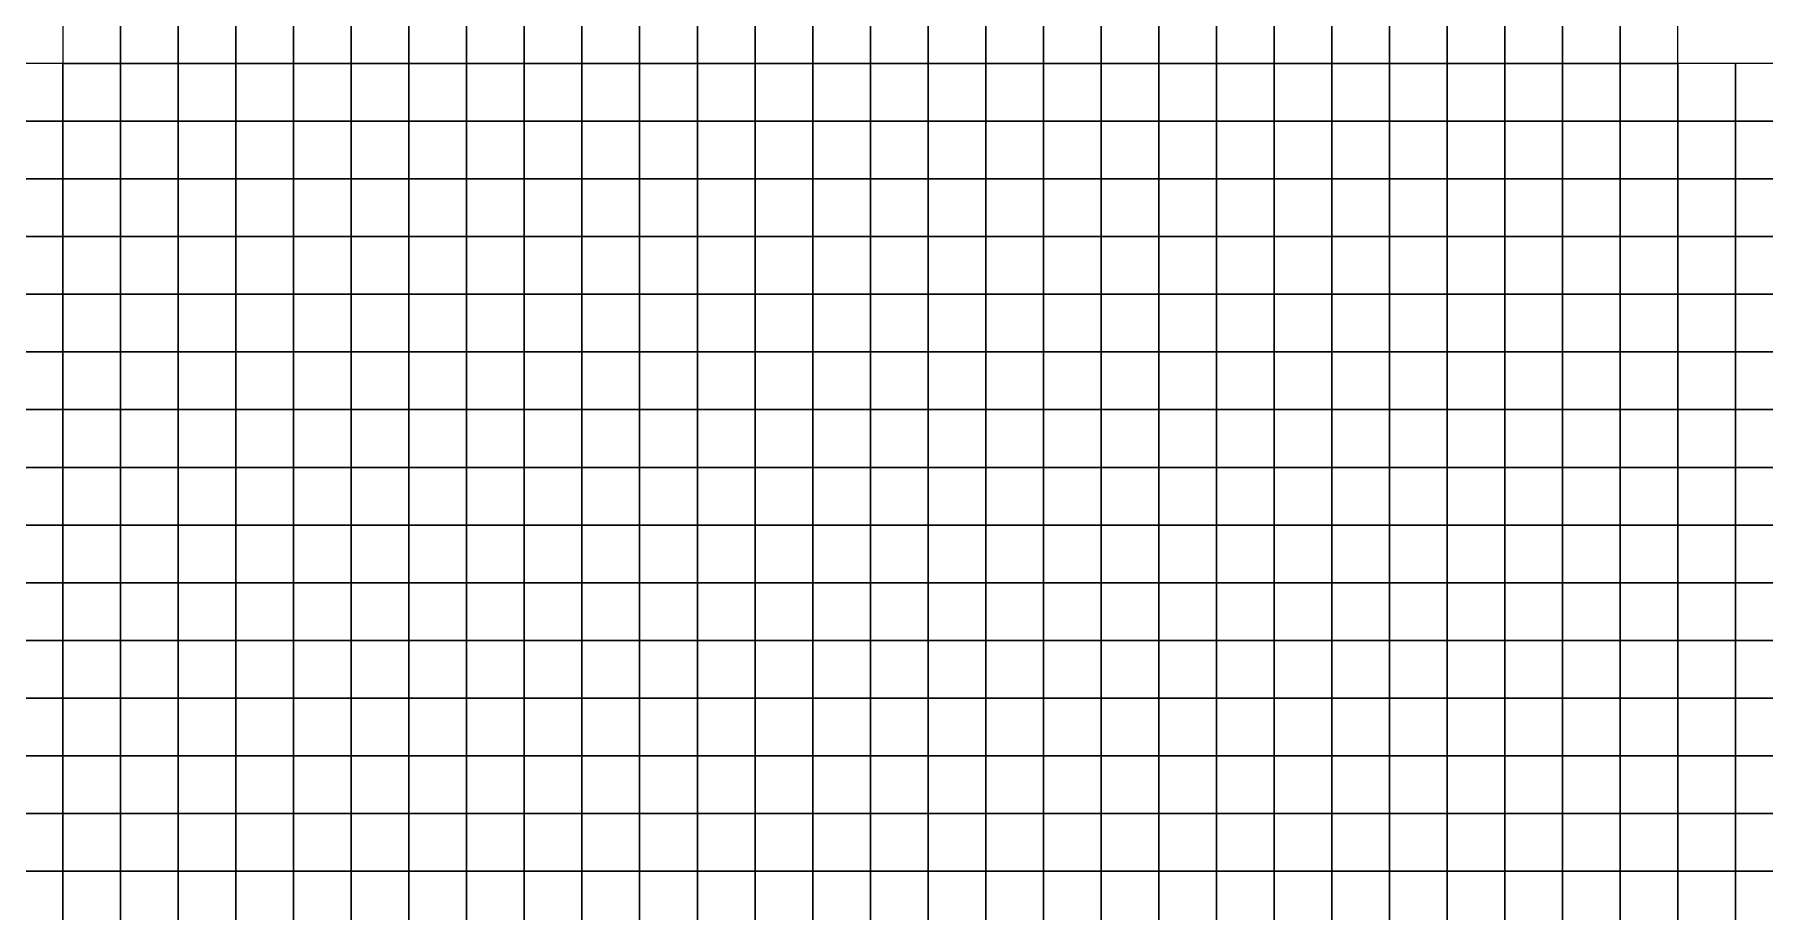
# Model space of a CAD drawing. Extents: x -2.8 to 74.5, y -0.2 to 18.4.
# Drawn here: x 18.07 to 24.07, y 2.86 to 5.9 of the extents above; entities that cross this region are included whole.
import ezdxf

# ---------------------------------------------------------------- set-up
doc = ezdxf.new("R2010")
doc.units = 0
doc.header["$MEASUREMENT"] = 0
doc.layers.add('layer_elements', color=7, linetype='Continuous')

msp = doc.modelspace()

# ---------------------------------------------------------------- linework, layer by layer
at = {"layer": 'layer_elements', "color": 51, "true_color": 0xffff73}
for points in [[(18.17, 5.8), (18.37, 5.8, 0), (18.37, 6, 0), (18.17, 6)], [(18.37, 5.8, 0), (18.57, 5.8), (18.57, 6), (18.37, 6, 0)], [(18.57, 5.8), (18.77, 5.8), (18.77, 6), (18.57, 6)], [(23.17, 5.8), (23.37, 5.8), (23.37, 6), (23.17, 6)], [(23.37, 5.8), (23.57, 5.8, 0), (23.57, 6, 0), (23.37, 6)], [(23.57, 5.8, 0), (23.77, 5.8), (23.77, 6), (23.57, 6, 0)], [(17.97, 5.6), (18.17, 5.6), (18.17, 5.8), (17.97, 5.8)], [(18.57, 5.6), (18.77, 5.6), (18.77, 5.8), (18.57, 5.8)], [(23.17, 5.6), (23.37, 5.6), (23.37, 5.8), (23.17, 5.8)], [(23.77, 5.6, 0), (23.97, 5.6), (23.97, 5.8), (23.77, 5.8)], [(18.57, 5.4), (18.77, 5.4), (18.77, 5.6), (18.57, 5.6)], [(23.17, 5.4), (23.37, 5.4), (23.37, 5.6), (23.17, 5.6)], [(17.97, 5.2), (18.17, 5.2), (18.17, 5.4), (17.97, 5.4)], [(18.17, 5.2), (18.37, 5.2), (18.37, 5.4), (18.17, 5.4)], [(18.37, 5.2), (18.57, 5.2), (18.57, 5.4), (18.37, 5.4)], [(18.57, 5.2), (18.77, 5.2), (18.77, 5.4), (18.57, 5.4)], [(23.17, 5.2), (23.37, 5.2), (23.37, 5.4), (23.17, 5.4)], [(23.37, 5.2), (23.57, 5.2), (23.57, 5.4), (23.37, 5.4)], [(23.57, 5.2), (23.77, 5.2), (23.77, 5.4), (23.57, 5.4)], [(23.77, 5.2), (23.97, 5.2), (23.97, 5.4), (23.77, 5.4)], [(17.97, 5), (18.17, 5), (18.17, 5.2), (17.97, 5.2)], [(18.17, 5), (18.37, 5), (18.37, 5.2), (18.17, 5.2)], [(18.37, 5), (18.57, 5), (18.57, 5.2), (18.37, 5.2)], [(18.57, 5), (18.77, 5), (18.77, 5.2), (18.57, 5.2)], [(23.17, 5), (23.37, 5), (23.37, 5.2), (23.17, 5.2)], [(23.37, 5), (23.57, 5), (23.57, 5.2), (23.37, 5.2)], [(23.57, 5), (23.77, 5), (23.77, 5.2), (23.57, 5.2)]]:
    msp.add_3dface(points, dxfattribs=at)
at = {"layer": 'layer_elements', "color": 171, "true_color": 0x8080ff}
for points in [[(18.77, 5.8), (18.97, 5.8), (18.97, 6), (18.77, 6)], [(18.97, 5.8), (19.17, 5.8), (19.17, 6), (18.97, 6)], [(19.17, 5.8), (19.37, 5.8), (19.37, 6), (19.17, 6)], [(19.37, 5.8), (19.57, 5.8), (19.57, 6), (19.37, 6)], [(19.57, 5.8), (19.77, 5.8), (19.77, 6), (19.57, 6)], [(19.77, 5.8), (19.97, 5.8), (19.97, 6), (19.77, 6)], [(19.97, 5.8), (20.17, 5.8), (20.17, 6), (19.97, 6)], [(20.17, 5.8), (20.37, 5.8), (20.37, 6), (20.17, 6)], [(20.37, 5.8), (20.57, 5.8), (20.57, 6), (20.37, 6)], [(20.57, 5.8), (20.77, 5.8), (20.77, 6), (20.57, 6)], [(20.77, 5.8), (20.97, 5.8), (20.97, 6), (20.77, 6)], [(20.97, 5.8), (21.17, 5.8), (21.17, 6), (20.97, 6)], [(21.17, 5.8), (21.37, 5.8), (21.37, 6), (21.17, 6)], [(21.37, 5.8), (21.57, 5.8), (21.57, 6), (21.37, 6)], [(21.57, 5.8), (21.77, 5.8), (21.77, 6), (21.57, 6)], [(21.77, 5.8), (21.97, 5.8), (21.97, 6), (21.77, 6)], [(21.97, 5.8), (22.17, 5.8), (22.17, 6), (21.97, 6)], [(22.17, 5.8), (22.37, 5.8), (22.37, 6), (22.17, 6)], [(22.37, 5.8), (22.57, 5.8), (22.57, 6), (22.37, 6)], [(22.57, 5.8), (22.77, 5.8), (22.77, 6), (22.57, 6)], [(22.77, 5.8), (22.97, 5.8), (22.97, 6), (22.77, 6)], [(22.97, 5.8), (23.17, 5.8), (23.17, 6), (22.97, 6)], [(18.77, 5.6), (18.97, 5.6), (18.97, 5.8), (18.77, 5.8)], [(18.97, 5.6), (19.17, 5.6), (19.17, 5.8), (18.97, 5.8)], [(19.17, 5.6), (19.37, 5.6), (19.37, 5.8), (19.17, 5.8)], [(19.37, 5.6), (19.57, 5.6), (19.57, 5.8), (19.37, 5.8)], [(19.57, 5.6), (19.77, 5.6), (19.77, 5.8), (19.57, 5.8)], [(19.77, 5.6), (19.97, 5.6), (19.97, 5.8), (19.77, 5.8)], [(19.97, 5.6), (20.17, 5.6), (20.17, 5.8), (19.97, 5.8)], [(20.17, 5.6), (20.37, 5.6), (20.37, 5.8), (20.17, 5.8)], [(20.37, 5.6), (20.57, 5.6), (20.57, 5.8), (20.37, 5.8)], [(20.57, 5.6), (20.77, 5.6), (20.77, 5.8), (20.57, 5.8)], [(20.77, 5.6), (20.97, 5.6), (20.97, 5.8), (20.77, 5.8)], [(20.97, 5.6), (21.17, 5.6), (21.17, 5.8), (20.97, 5.8)], [(21.17, 5.6), (21.37, 5.6), (21.37, 5.8), (21.17, 5.8)], [(21.37, 5.6), (21.57, 5.6), (21.57, 5.8), (21.37, 5.8)], [(21.57, 5.6), (21.77, 5.6), (21.77, 5.8), (21.57, 5.8)], [(21.77, 5.6), (21.97, 5.6), (21.97, 5.8), (21.77, 5.8)], [(21.97, 5.6), (22.17, 5.6), (22.17, 5.8), (21.97, 5.8)], [(22.17, 5.6), (22.37, 5.6), (22.37, 5.8), (22.17, 5.8)], [(22.37, 5.6), (22.57, 5.6), (22.57, 5.8), (22.37, 5.8)], [(22.57, 5.6), (22.77, 5.6), (22.77, 5.8), (22.57, 5.8)], [(22.77, 5.6), (22.97, 5.6), (22.97, 5.8), (22.77, 5.8)], [(22.97, 5.6), (23.17, 5.6), (23.17, 5.8), (22.97, 5.8)], [(23.97, 5.6), (24.17, 5.6), (24.17, 5.8), (23.97, 5.8)], [(17.97, 5.4), (18.17, 5.4), (18.17, 5.6), (17.97, 5.6)], [(18.77, 5.4), (18.97, 5.4), (18.97, 5.6), (18.77, 5.6)], [(18.97, 5.4), (19.17, 5.4), (19.17, 5.6), (18.97, 5.6)], [(19.17, 5.4), (19.37, 5.4), (19.37, 5.6), (19.17, 5.6)], [(19.37, 5.4), (19.57, 5.4), (19.57, 5.6), (19.37, 5.6)], [(19.57, 5.4), (19.77, 5.4), (19.77, 5.6), (19.57, 5.6)], [(19.77, 5.4), (19.97, 5.4), (19.97, 5.6), (19.77, 5.6)], [(19.97, 5.4), (20.17, 5.4), (20.17, 5.6), (19.97, 5.6)], [(20.17, 5.4), (20.37, 5.4), (20.37, 5.6), (20.17, 5.6)], [(20.37, 5.4), (20.57, 5.4), (20.57, 5.6), (20.37, 5.6)], [(20.57, 5.4), (20.77, 5.4), (20.77, 5.6), (20.57, 5.6)], [(20.77, 5.4), (20.97, 5.4), (20.97, 5.6), (20.77, 5.6)], [(20.97, 5.4), (21.17, 5.4), (21.17, 5.6), (20.97, 5.6)], [(21.17, 5.4), (21.37, 5.4), (21.37, 5.6), (21.17, 5.6)], [(21.37, 5.4), (21.57, 5.4), (21.57, 5.6), (21.37, 5.6)], [(21.57, 5.4), (21.77, 5.4), (21.77, 5.6), (21.57, 5.6)], [(21.77, 5.4), (21.97, 5.4), (21.97, 5.6), (21.77, 5.6)], [(21.97, 5.4), (22.17, 5.4), (22.17, 5.6), (21.97, 5.6)], [(22.17, 5.4), (22.37, 5.4), (22.37, 5.6), (22.17, 5.6)], [(22.37, 5.4), (22.57, 5.4), (22.57, 5.6), (22.37, 5.6)], [(22.57, 5.4), (22.77, 5.4), (22.77, 5.6), (22.57, 5.6)], [(22.77, 5.4), (22.97, 5.4), (22.97, 5.6), (22.77, 5.6)], [(22.97, 5.4), (23.17, 5.4), (23.17, 5.6), (22.97, 5.6)], [(23.77, 5.4), (23.97, 5.4), (23.97, 5.6), (23.77, 5.6, 0)], [(23.97, 5.4), (24.17, 5.4), (24.17, 5.6), (23.97, 5.6)], [(18.77, 5.2), (18.97, 5.2), (18.97, 5.4), (18.77, 5.4)], [(18.97, 5.2), (19.17, 5.2), (19.17, 5.4), (18.97, 5.4)], [(19.17, 5.2), (19.37, 5.2), (19.37, 5.4), (19.17, 5.4)], [(19.37, 5.2), (19.57, 5.2), (19.57, 5.4), (19.37, 5.4)], [(19.57, 5.2), (19.77, 5.2), (19.77, 5.4), (19.57, 5.4)], [(19.77, 5.2), (19.97, 5.2), (19.97, 5.4), (19.77, 5.4)], [(19.97, 5.2), (20.17, 5.2), (20.17, 5.4), (19.97, 5.4)], [(20.17, 5.2), (20.37, 5.2), (20.37, 5.4), (20.17, 5.4)], [(20.37, 5.2), (20.57, 5.2), (20.57, 5.4), (20.37, 5.4)], [(20.57, 5.2), (20.77, 5.2), (20.77, 5.4), (20.57, 5.4)], [(20.77, 5.2), (20.97, 5.2), (20.97, 5.4), (20.77, 5.4)], [(20.97, 5.2), (21.17, 5.2), (21.17, 5.4), (20.97, 5.4)], [(21.17, 5.2), (21.37, 5.2), (21.37, 5.4), (21.17, 5.4)], [(21.37, 5.2), (21.57, 5.2), (21.57, 5.4), (21.37, 5.4)], [(21.57, 5.2), (21.77, 5.2), (21.77, 5.4), (21.57, 5.4)], [(21.77, 5.2), (21.97, 5.2), (21.97, 5.4), (21.77, 5.4)], [(21.97, 5.2), (22.17, 5.2), (22.17, 5.4), (21.97, 5.4)], [(22.17, 5.2), (22.37, 5.2), (22.37, 5.4), (22.17, 5.4)], [(22.37, 5.2), (22.57, 5.2), (22.57, 5.4), (22.37, 5.4)], [(22.57, 5.2), (22.77, 5.2), (22.77, 5.4), (22.57, 5.4)], [(22.77, 5.2), (22.97, 5.2), (22.97, 5.4), (22.77, 5.4)], [(22.97, 5.2), (23.17, 5.2), (23.17, 5.4), (22.97, 5.4)], [(23.97, 5.2), (24.17, 5.2), (24.17, 5.4), (23.97, 5.4)], [(18.77, 5), (18.97, 5), (18.97, 5.2), (18.77, 5.2)], [(18.97, 5), (19.17, 5), (19.17, 5.2), (18.97, 5.2)], [(19.17, 5), (19.37, 5), (19.37, 5.2), (19.17, 5.2)], [(19.37, 5), (19.57, 5), (19.57, 5.2), (19.37, 5.2)], [(19.57, 5), (19.77, 5), (19.77, 5.2), (19.57, 5.2)], [(19.77, 5), (19.97, 5), (19.97, 5.2), (19.77, 5.2)], [(19.97, 5), (20.17, 5), (20.17, 5.2), (19.97, 5.2)], [(20.17, 5), (20.37, 5), (20.37, 5.2), (20.17, 5.2)], [(20.37, 5), (20.57, 5), (20.57, 5.2), (20.37, 5.2)], [(20.57, 5), (20.77, 5), (20.77, 5.2), (20.57, 5.2)], [(20.77, 5), (20.97, 5), (20.97, 5.2), (20.77, 5.2)], [(20.97, 5), (21.17, 5), (21.17, 5.2), (20.97, 5.2)], [(21.17, 5), (21.37, 5), (21.37, 5.2), (21.17, 5.2)], [(21.37, 5), (21.57, 5), (21.57, 5.2), (21.37, 5.2)], [(21.57, 5), (21.77, 5), (21.77, 5.2), (21.57, 5.2)], [(21.77, 5), (21.97, 5), (21.97, 5.2), (21.77, 5.2)], [(21.97, 5), (22.17, 5), (22.17, 5.2), (21.97, 5.2)], [(22.17, 5), (22.37, 5), (22.37, 5.2), (22.17, 5.2)], [(22.37, 5), (22.57, 5), (22.57, 5.2), (22.37, 5.2)], [(22.57, 5), (22.77, 5), (22.77, 5.2), (22.57, 5.2)], [(22.77, 5), (22.97, 5), (22.97, 5.2), (22.77, 5.2)], [(22.97, 5), (23.17, 5), (23.17, 5.2), (22.97, 5.2)], [(23.77, 5), (23.97, 5), (23.97, 5.2), (23.77, 5.2)], [(23.97, 5), (24.17, 5), (24.17, 5.2), (23.97, 5.2)], [(17.97, 4.8), (18.17, 4.8), (18.17, 5), (17.97, 5)], [(18.17, 4.8), (18.37, 4.8), (18.37, 5), (18.17, 5)], [(18.37, 4.8), (18.57, 4.8), (18.57, 5), (18.37, 5)], [(18.57, 4.8), (18.77, 4.8), (18.77, 5), (18.57, 5)], [(18.77, 4.8), (18.97, 4.8), (18.97, 5), (18.77, 5)], [(18.97, 4.8), (19.17, 4.8), (19.17, 5), (18.97, 5)], [(19.17, 4.8), (19.37, 4.8), (19.37, 5), (19.17, 5)], [(19.37, 4.8), (19.57, 4.8), (19.57, 5), (19.37, 5)], [(19.57, 4.8), (19.77, 4.8), (19.77, 5), (19.57, 5)], [(19.77, 4.8), (19.97, 4.8), (19.97, 5), (19.77, 5)], [(19.97, 4.8), (20.17, 4.8), (20.17, 5), (19.97, 5)], [(20.17, 4.8), (20.37, 4.8), (20.37, 5), (20.17, 5)], [(20.37, 4.8), (20.57, 4.8), (20.57, 5), (20.37, 5)], [(20.57, 4.8), (20.77, 4.8), (20.77, 5), (20.57, 5)], [(20.77, 4.8), (20.97, 4.8), (20.97, 5), (20.77, 5)], [(20.97, 4.8), (21.17, 4.8), (21.17, 5), (20.97, 5)], [(21.17, 4.8), (21.37, 4.8), (21.37, 5), (21.17, 5)], [(21.37, 4.8), (21.57, 4.8), (21.57, 5), (21.37, 5)], [(21.57, 4.8), (21.77, 4.8), (21.77, 5), (21.57, 5)], [(21.77, 4.8), (21.97, 4.8), (21.97, 5), (21.77, 5)], [(21.97, 4.8), (22.17, 4.8), (22.17, 5), (21.97, 5)], [(22.17, 4.8), (22.37, 4.8), (22.37, 5), (22.17, 5)], [(22.37, 4.8), (22.57, 4.8), (22.57, 5), (22.37, 5)], [(22.57, 4.8), (22.77, 4.8), (22.77, 5), (22.57, 5)], [(22.77, 4.8), (22.97, 4.8), (22.97, 5), (22.77, 5)], [(22.97, 4.8), (23.17, 4.8), (23.17, 5), (22.97, 5)], [(23.17, 4.8), (23.37, 4.8), (23.37, 5), (23.17, 5)], [(23.37, 4.8), (23.57, 4.8), (23.57, 5), (23.37, 5)], [(23.57, 4.8), (23.77, 4.8), (23.77, 5), (23.57, 5)], [(23.77, 4.8), (23.97, 4.8), (23.97, 5), (23.77, 5)], [(23.97, 4.8), (24.17, 4.8), (24.17, 5), (23.97, 5)], [(17.97, 4.6), (18.17, 4.6), (18.17, 4.8), (17.97, 4.8)], [(18.17, 4.6), (18.37, 4.6), (18.37, 4.8), (18.17, 4.8)], [(18.37, 4.6), (18.57, 4.6), (18.57, 4.8), (18.37, 4.8)], [(18.57, 4.6), (18.77, 4.6), (18.77, 4.8), (18.57, 4.8)], [(18.77, 4.6), (18.97, 4.6), (18.97, 4.8), (18.77, 4.8)], [(18.97, 4.6), (19.17, 4.6), (19.17, 4.8), (18.97, 4.8)], [(19.17, 4.6), (19.37, 4.6), (19.37, 4.8), (19.17, 4.8)], [(19.37, 4.6), (19.57, 4.6), (19.57, 4.8), (19.37, 4.8)], [(19.57, 4.6), (19.77, 4.6), (19.77, 4.8), (19.57, 4.8)], [(19.77, 4.6), (19.97, 4.6), (19.97, 4.8), (19.77, 4.8)], [(19.97, 4.6), (20.17, 4.6), (20.17, 4.8), (19.97, 4.8)], [(20.17, 4.6), (20.37, 4.6), (20.37, 4.8), (20.17, 4.8)], [(20.37, 4.6), (20.57, 4.6), (20.57, 4.8), (20.37, 4.8)], [(20.57, 4.6), (20.77, 4.6), (20.77, 4.8), (20.57, 4.8)], [(20.77, 4.6), (20.97, 4.6), (20.97, 4.8), (20.77, 4.8)], [(20.97, 4.6), (21.17, 4.6), (21.17, 4.8), (20.97, 4.8)], [(21.17, 4.6), (21.37, 4.6), (21.37, 4.8), (21.17, 4.8)], [(21.37, 4.6), (21.57, 4.6), (21.57, 4.8), (21.37, 4.8)], [(21.57, 4.6), (21.77, 4.6), (21.77, 4.8), (21.57, 4.8)], [(21.77, 4.6), (21.97, 4.6), (21.97, 4.8), (21.77, 4.8)], [(21.97, 4.6), (22.17, 4.6), (22.17, 4.8), (21.97, 4.8)], [(22.17, 4.6), (22.37, 4.6), (22.37, 4.8), (22.17, 4.8)], [(22.37, 4.6), (22.57, 4.6), (22.57, 4.8), (22.37, 4.8)], [(22.57, 4.6), (22.77, 4.6), (22.77, 4.8), (22.57, 4.8)], [(22.77, 4.6), (22.97, 4.6), (22.97, 4.8), (22.77, 4.8)], [(22.97, 4.6), (23.17, 4.6), (23.17, 4.8), (22.97, 4.8)], [(23.17, 4.6), (23.37, 4.6), (23.37, 4.8), (23.17, 4.8)], [(23.37, 4.6), (23.57, 4.6), (23.57, 4.8), (23.37, 4.8)], [(23.57, 4.6), (23.77, 4.6), (23.77, 4.8), (23.57, 4.8)], [(23.77, 4.6), (23.97, 4.6), (23.97, 4.8), (23.77, 4.8)], [(23.97, 4.6), (24.17, 4.6), (24.17, 4.8), (23.97, 4.8)], [(17.97, 4.4), (18.17, 4.4), (18.17, 4.6), (17.97, 4.6)], [(18.17, 4.4), (18.37, 4.4), (18.37, 4.6), (18.17, 4.6)], [(18.37, 4.4), (18.57, 4.4), (18.57, 4.6), (18.37, 4.6)], [(18.57, 4.4), (18.77, 4.4), (18.77, 4.6), (18.57, 4.6)], [(18.77, 4.4), (18.97, 4.4), (18.97, 4.6), (18.77, 4.6)], [(18.97, 4.4), (19.17, 4.4), (19.17, 4.6), (18.97, 4.6)], [(19.17, 4.4), (19.37, 4.4), (19.37, 4.6), (19.17, 4.6)], [(19.37, 4.4), (19.57, 4.4), (19.57, 4.6), (19.37, 4.6)], [(19.57, 4.4), (19.77, 4.4), (19.77, 4.6), (19.57, 4.6)], [(19.77, 4.4), (19.97, 4.4), (19.97, 4.6), (19.77, 4.6)], [(19.97, 4.4), (20.17, 4.4), (20.17, 4.6), (19.97, 4.6)], [(20.17, 4.4), (20.37, 4.4), (20.37, 4.6), (20.17, 4.6)], [(20.37, 4.4), (20.57, 4.4), (20.57, 4.6), (20.37, 4.6)], [(20.57, 4.4), (20.77, 4.4), (20.77, 4.6), (20.57, 4.6)], [(20.77, 4.4), (20.97, 4.4), (20.97, 4.6), (20.77, 4.6)], [(20.97, 4.4), (21.17, 4.4), (21.17, 4.6), (20.97, 4.6)], [(21.17, 4.4), (21.37, 4.4), (21.37, 4.6), (21.17, 4.6)], [(21.37, 4.4), (21.57, 4.4), (21.57, 4.6), (21.37, 4.6)], [(21.57, 4.4), (21.77, 4.4), (21.77, 4.6), (21.57, 4.6)], [(21.77, 4.4), (21.97, 4.4), (21.97, 4.6), (21.77, 4.6)], [(21.97, 4.4), (22.17, 4.4), (22.17, 4.6), (21.97, 4.6)], [(22.17, 4.4), (22.37, 4.4), (22.37, 4.6), (22.17, 4.6)], [(22.37, 4.4), (22.57, 4.4), (22.57, 4.6), (22.37, 4.6)], [(22.57, 4.4), (22.77, 4.4), (22.77, 4.6), (22.57, 4.6)], [(22.77, 4.4), (22.97, 4.4), (22.97, 4.6), (22.77, 4.6)], [(22.97, 4.4), (23.17, 4.4), (23.17, 4.6), (22.97, 4.6)], [(23.17, 4.4), (23.37, 4.4), (23.37, 4.6), (23.17, 4.6)], [(23.37, 4.4), (23.57, 4.4), (23.57, 4.6), (23.37, 4.6)], [(23.57, 4.4), (23.77, 4.4), (23.77, 4.6), (23.57, 4.6)], [(23.77, 4.4), (23.97, 4.4), (23.97, 4.6), (23.77, 4.6)], [(23.97, 4.4), (24.17, 4.4), (24.17, 4.6), (23.97, 4.6)], [(17.97, 4.2), (18.17, 4.2), (18.17, 4.4), (17.97, 4.4)], [(18.17, 4.2), (18.37, 4.2), (18.37, 4.4), (18.17, 4.4)], [(18.37, 4.2), (18.57, 4.2), (18.57, 4.4), (18.37, 4.4)], [(18.57, 4.2), (18.77, 4.2), (18.77, 4.4), (18.57, 4.4)], [(18.77, 4.2), (18.97, 4.2), (18.97, 4.4), (18.77, 4.4)], [(18.97, 4.2), (19.17, 4.2), (19.17, 4.4), (18.97, 4.4)], [(19.17, 4.2), (19.37, 4.2), (19.37, 4.4), (19.17, 4.4)], [(19.37, 4.2), (19.57, 4.2), (19.57, 4.4), (19.37, 4.4)], [(19.57, 4.2), (19.77, 4.2), (19.77, 4.4), (19.57, 4.4)], [(19.77, 4.2), (19.97, 4.2), (19.97, 4.4), (19.77, 4.4)], [(19.97, 4.2), (20.17, 4.2), (20.17, 4.4), (19.97, 4.4)], [(20.17, 4.2), (20.37, 4.2), (20.37, 4.4), (20.17, 4.4)], [(20.37, 4.2), (20.57, 4.2), (20.57, 4.4), (20.37, 4.4)], [(20.57, 4.2), (20.77, 4.2), (20.77, 4.4), (20.57, 4.4)], [(20.77, 4.2), (20.97, 4.2), (20.97, 4.4), (20.77, 4.4)], [(20.97, 4.2), (21.17, 4.2), (21.17, 4.4), (20.97, 4.4)], [(21.17, 4.2), (21.37, 4.2), (21.37, 4.4), (21.17, 4.4)], [(21.37, 4.2), (21.57, 4.2), (21.57, 4.4), (21.37, 4.4)], [(21.57, 4.2), (21.77, 4.2), (21.77, 4.4), (21.57, 4.4)], [(21.77, 4.2), (21.97, 4.2), (21.97, 4.4), (21.77, 4.4)], [(21.97, 4.2), (22.17, 4.2), (22.17, 4.4), (21.97, 4.4)], [(22.17, 4.2), (22.37, 4.2), (22.37, 4.4), (22.17, 4.4)], [(22.37, 4.2), (22.57, 4.2), (22.57, 4.4), (22.37, 4.4)], [(22.57, 4.2), (22.77, 4.2), (22.77, 4.4), (22.57, 4.4)], [(22.77, 4.2), (22.97, 4.2), (22.97, 4.4), (22.77, 4.4)], [(22.97, 4.2), (23.17, 4.2), (23.17, 4.4), (22.97, 4.4)], [(23.17, 4.2), (23.37, 4.2), (23.37, 4.4), (23.17, 4.4)], [(23.37, 4.2), (23.57, 4.2), (23.57, 4.4), (23.37, 4.4)], [(23.57, 4.2), (23.77, 4.2), (23.77, 4.4), (23.57, 4.4)], [(23.77, 4.2), (23.97, 4.2), (23.97, 4.4), (23.77, 4.4)], [(23.97, 4.2), (24.17, 4.2), (24.17, 4.4), (23.97, 4.4)], [(17.97, 4), (18.17, 4), (18.17, 4.2), (17.97, 4.2)], [(18.17, 4), (18.37, 4), (18.37, 4.2), (18.17, 4.2)], [(18.37, 4), (18.57, 4), (18.57, 4.2), (18.37, 4.2)], [(18.57, 4), (18.77, 4), (18.77, 4.2), (18.57, 4.2)], [(18.77, 4), (18.97, 4), (18.97, 4.2), (18.77, 4.2)], [(18.97, 4), (19.17, 4), (19.17, 4.2), (18.97, 4.2)], [(19.17, 4), (19.37, 4), (19.37, 4.2), (19.17, 4.2)], [(19.37, 4), (19.57, 4), (19.57, 4.2), (19.37, 4.2)], [(19.57, 4), (19.77, 4), (19.77, 4.2), (19.57, 4.2)], [(19.77, 4), (19.97, 4), (19.97, 4.2), (19.77, 4.2)], [(19.97, 4), (20.17, 4), (20.17, 4.2), (19.97, 4.2)], [(20.17, 4), (20.37, 4), (20.37, 4.2), (20.17, 4.2)], [(20.37, 4), (20.57, 4), (20.57, 4.2), (20.37, 4.2)], [(20.57, 4), (20.77, 4), (20.77, 4.2), (20.57, 4.2)], [(20.77, 4), (20.97, 4), (20.97, 4.2), (20.77, 4.2)], [(20.97, 4), (21.17, 4), (21.17, 4.2), (20.97, 4.2)], [(21.17, 4), (21.37, 4), (21.37, 4.2), (21.17, 4.2)], [(21.37, 4), (21.57, 4), (21.57, 4.2), (21.37, 4.2)], [(21.57, 4), (21.77, 4), (21.77, 4.2), (21.57, 4.2)], [(21.77, 4), (21.97, 4), (21.97, 4.2), (21.77, 4.2)], [(21.97, 4), (22.17, 4), (22.17, 4.2), (21.97, 4.2)], [(22.17, 4), (22.37, 4), (22.37, 4.2), (22.17, 4.2)], [(22.37, 4), (22.57, 4), (22.57, 4.2), (22.37, 4.2)], [(22.57, 4), (22.77, 4), (22.77, 4.2), (22.57, 4.2)], [(22.77, 4), (22.97, 4), (22.97, 4.2), (22.77, 4.2)], [(22.97, 4), (23.17, 4), (23.17, 4.2), (22.97, 4.2)], [(23.17, 4), (23.37, 4), (23.37, 4.2), (23.17, 4.2)], [(23.37, 4), (23.57, 4), (23.57, 4.2), (23.37, 4.2)], [(23.57, 4), (23.77, 4), (23.77, 4.2), (23.57, 4.2)], [(23.77, 4), (23.97, 4), (23.97, 4.2), (23.77, 4.2)], [(23.97, 4), (24.17, 4), (24.17, 4.2), (23.97, 4.2)], [(17.97, 3.8), (18.17, 3.8), (18.17, 4), (17.97, 4)], [(18.17, 3.8), (18.37, 3.8), (18.37, 4), (18.17, 4)], [(18.37, 3.8), (18.57, 3.8), (18.57, 4), (18.37, 4)], [(18.57, 3.8), (18.77, 3.8), (18.77, 4), (18.57, 4)], [(18.77, 3.8), (18.97, 3.8), (18.97, 4), (18.77, 4)], [(18.97, 3.8), (19.17, 3.8), (19.17, 4), (18.97, 4)], [(19.17, 3.8), (19.37, 3.8), (19.37, 4), (19.17, 4)], [(19.37, 3.8), (19.57, 3.8), (19.57, 4), (19.37, 4)], [(19.57, 3.8), (19.77, 3.8), (19.77, 4), (19.57, 4)], [(19.77, 3.8), (19.97, 3.8), (19.97, 4), (19.77, 4)], [(19.97, 3.8), (20.17, 3.8), (20.17, 4), (19.97, 4)], [(20.17, 3.8), (20.37, 3.8), (20.37, 4), (20.17, 4)], [(20.37, 3.8), (20.57, 3.8), (20.57, 4), (20.37, 4)], [(20.57, 3.8), (20.77, 3.8), (20.77, 4), (20.57, 4)], [(20.77, 3.8), (20.97, 3.8), (20.97, 4), (20.77, 4)], [(20.97, 3.8), (21.17, 3.8), (21.17, 4), (20.97, 4)], [(21.17, 3.8), (21.37, 3.8), (21.37, 4), (21.17, 4)], [(21.37, 3.8), (21.57, 3.8), (21.57, 4), (21.37, 4)], [(21.57, 3.8), (21.77, 3.8), (21.77, 4), (21.57, 4)], [(21.77, 3.8), (21.97, 3.8), (21.97, 4), (21.77, 4)], [(21.97, 3.8), (22.17, 3.8), (22.17, 4), (21.97, 4)], [(22.17, 3.8), (22.37, 3.8), (22.37, 4), (22.17, 4)], [(22.37, 3.8), (22.57, 3.8), (22.57, 4), (22.37, 4)], [(22.57, 3.8), (22.77, 3.8), (22.77, 4), (22.57, 4)], [(22.77, 3.8), (22.97, 3.8), (22.97, 4), (22.77, 4)], [(22.97, 3.8), (23.17, 3.8), (23.17, 4), (22.97, 4)], [(23.17, 3.8), (23.37, 3.8), (23.37, 4), (23.17, 4)], [(23.37, 3.8), (23.57, 3.8), (23.57, 4), (23.37, 4)], [(23.57, 3.8), (23.77, 3.8), (23.77, 4), (23.57, 4)], [(23.77, 3.8), (23.97, 3.8), (23.97, 4), (23.77, 4)], [(23.97, 3.8), (24.17, 3.8), (24.17, 4), (23.97, 4)], [(17.97, 3.6), (18.17, 3.6), (18.17, 3.8), (17.97, 3.8)], [(18.17, 3.6), (18.37, 3.6), (18.37, 3.8), (18.17, 3.8)], [(18.37, 3.6), (18.57, 3.6), (18.57, 3.8), (18.37, 3.8)], [(18.57, 3.6), (18.77, 3.6), (18.77, 3.8), (18.57, 3.8)], [(18.77, 3.6), (18.97, 3.6), (18.97, 3.8), (18.77, 3.8)], [(18.97, 3.6), (19.17, 3.6), (19.17, 3.8), (18.97, 3.8)], [(19.17, 3.6), (19.37, 3.6), (19.37, 3.8), (19.17, 3.8)], [(19.37, 3.6), (19.57, 3.6), (19.57, 3.8), (19.37, 3.8)], [(19.57, 3.6), (19.77, 3.6), (19.77, 3.8), (19.57, 3.8)], [(19.77, 3.6), (19.97, 3.6), (19.97, 3.8), (19.77, 3.8)], [(19.97, 3.6), (20.17, 3.6), (20.17, 3.8), (19.97, 3.8)], [(20.17, 3.6), (20.37, 3.6), (20.37, 3.8), (20.17, 3.8)], [(20.37, 3.6), (20.57, 3.6), (20.57, 3.8), (20.37, 3.8)], [(20.57, 3.6), (20.77, 3.6), (20.77, 3.8), (20.57, 3.8)], [(20.77, 3.6), (20.97, 3.6), (20.97, 3.8), (20.77, 3.8)], [(20.97, 3.6), (21.17, 3.6), (21.17, 3.8), (20.97, 3.8)], [(21.17, 3.6), (21.37, 3.6), (21.37, 3.8), (21.17, 3.8)], [(21.37, 3.6), (21.57, 3.6), (21.57, 3.8), (21.37, 3.8)], [(21.57, 3.6), (21.77, 3.6), (21.77, 3.8), (21.57, 3.8)], [(21.77, 3.6), (21.97, 3.6), (21.97, 3.8), (21.77, 3.8)], [(21.97, 3.6), (22.17, 3.6), (22.17, 3.8), (21.97, 3.8)], [(22.17, 3.6), (22.37, 3.6), (22.37, 3.8), (22.17, 3.8)], [(22.37, 3.6), (22.57, 3.6), (22.57, 3.8), (22.37, 3.8)], [(22.57, 3.6), (22.77, 3.6), (22.77, 3.8), (22.57, 3.8)], [(22.77, 3.6), (22.97, 3.6), (22.97, 3.8), (22.77, 3.8)], [(22.97, 3.6), (23.17, 3.6), (23.17, 3.8), (22.97, 3.8)], [(23.17, 3.6), (23.37, 3.6), (23.37, 3.8), (23.17, 3.8)], [(23.37, 3.6), (23.57, 3.6), (23.57, 3.8), (23.37, 3.8)], [(23.57, 3.6), (23.77, 3.6), (23.77, 3.8), (23.57, 3.8)], [(23.77, 3.6), (23.97, 3.6), (23.97, 3.8), (23.77, 3.8)], [(23.97, 3.6), (24.17, 3.6), (24.17, 3.8), (23.97, 3.8)], [(17.97, 3.4), (18.17, 3.4), (18.17, 3.6), (17.97, 3.6)], [(18.17, 3.4), (18.37, 3.4), (18.37, 3.6), (18.17, 3.6)], [(18.37, 3.4), (18.57, 3.4), (18.57, 3.6), (18.37, 3.6)], [(18.57, 3.4), (18.77, 3.4), (18.77, 3.6), (18.57, 3.6)], [(18.77, 3.4), (18.97, 3.4), (18.97, 3.6), (18.77, 3.6)], [(18.97, 3.4), (19.17, 3.4), (19.17, 3.6), (18.97, 3.6)], [(19.17, 3.4), (19.37, 3.4), (19.37, 3.6), (19.17, 3.6)], [(19.37, 3.4), (19.57, 3.4), (19.57, 3.6), (19.37, 3.6)], [(19.57, 3.4), (19.77, 3.4), (19.77, 3.6), (19.57, 3.6)], [(19.77, 3.4), (19.97, 3.4), (19.97, 3.6), (19.77, 3.6)], [(19.97, 3.4), (20.17, 3.4), (20.17, 3.6), (19.97, 3.6)], [(20.17, 3.4), (20.37, 3.4), (20.37, 3.6), (20.17, 3.6)], [(20.37, 3.4), (20.57, 3.4), (20.57, 3.6), (20.37, 3.6)], [(20.57, 3.4), (20.77, 3.4), (20.77, 3.6), (20.57, 3.6)], [(20.77, 3.4), (20.97, 3.4), (20.97, 3.6), (20.77, 3.6)], [(20.97, 3.4), (21.17, 3.4), (21.17, 3.6), (20.97, 3.6)], [(21.17, 3.4), (21.37, 3.4), (21.37, 3.6), (21.17, 3.6)], [(21.37, 3.4), (21.57, 3.4), (21.57, 3.6), (21.37, 3.6)], [(21.57, 3.4), (21.77, 3.4), (21.77, 3.6), (21.57, 3.6)], [(21.77, 3.4), (21.97, 3.4), (21.97, 3.6), (21.77, 3.6)], [(21.97, 3.4), (22.17, 3.4), (22.17, 3.6), (21.97, 3.6)], [(22.17, 3.4), (22.37, 3.4), (22.37, 3.6), (22.17, 3.6)], [(22.37, 3.4), (22.57, 3.4), (22.57, 3.6), (22.37, 3.6)], [(22.57, 3.4), (22.77, 3.4), (22.77, 3.6), (22.57, 3.6)], [(22.77, 3.4), (22.97, 3.4), (22.97, 3.6), (22.77, 3.6)], [(22.97, 3.4), (23.17, 3.4), (23.17, 3.6), (22.97, 3.6)], [(23.17, 3.4), (23.37, 3.4), (23.37, 3.6), (23.17, 3.6)], [(23.37, 3.4), (23.57, 3.4), (23.57, 3.6), (23.37, 3.6)], [(23.57, 3.4), (23.77, 3.4), (23.77, 3.6), (23.57, 3.6)], [(23.77, 3.4), (23.97, 3.4), (23.97, 3.6), (23.77, 3.6)], [(23.97, 3.4), (24.17, 3.4), (24.17, 3.6), (23.97, 3.6)], [(17.97, 3.2), (18.17, 3.2), (18.17, 3.4), (17.97, 3.4)], [(18.17, 3.2), (18.37, 3.2), (18.37, 3.4), (18.17, 3.4)], [(18.37, 3.2), (18.57, 3.2), (18.57, 3.4), (18.37, 3.4)], [(18.57, 3.2), (18.77, 3.2), (18.77, 3.4), (18.57, 3.4)], [(18.77, 3.2), (18.97, 3.2), (18.97, 3.4), (18.77, 3.4)], [(18.97, 3.2), (19.17, 3.2), (19.17, 3.4), (18.97, 3.4)], [(19.17, 3.2), (19.37, 3.2), (19.37, 3.4), (19.17, 3.4)], [(19.37, 3.2), (19.57, 3.2), (19.57, 3.4), (19.37, 3.4)], [(19.57, 3.2), (19.77, 3.2), (19.77, 3.4), (19.57, 3.4)], [(19.77, 3.2), (19.97, 3.2), (19.97, 3.4), (19.77, 3.4)], [(19.97, 3.2), (20.17, 3.2), (20.17, 3.4), (19.97, 3.4)], [(20.17, 3.2), (20.37, 3.2), (20.37, 3.4), (20.17, 3.4)], [(20.37, 3.2), (20.57, 3.2), (20.57, 3.4), (20.37, 3.4)], [(20.57, 3.2), (20.77, 3.2), (20.77, 3.4), (20.57, 3.4)], [(20.77, 3.2), (20.97, 3.2), (20.97, 3.4), (20.77, 3.4)], [(20.97, 3.2), (21.17, 3.2), (21.17, 3.4), (20.97, 3.4)], [(21.17, 3.2), (21.37, 3.2), (21.37, 3.4), (21.17, 3.4)], [(21.37, 3.2), (21.57, 3.2), (21.57, 3.4), (21.37, 3.4)], [(21.57, 3.2), (21.77, 3.2), (21.77, 3.4), (21.57, 3.4)], [(21.77, 3.2), (21.97, 3.2), (21.97, 3.4), (21.77, 3.4)], [(21.97, 3.2), (22.17, 3.2), (22.17, 3.4), (21.97, 3.4)], [(22.17, 3.2), (22.37, 3.2), (22.37, 3.4), (22.17, 3.4)], [(22.37, 3.2), (22.57, 3.2), (22.57, 3.4), (22.37, 3.4)], [(22.57, 3.2), (22.77, 3.2), (22.77, 3.4), (22.57, 3.4)], [(22.77, 3.2), (22.97, 3.2), (22.97, 3.4), (22.77, 3.4)], [(22.97, 3.2), (23.17, 3.2), (23.17, 3.4), (22.97, 3.4)], [(23.17, 3.2), (23.37, 3.2), (23.37, 3.4), (23.17, 3.4)], [(23.37, 3.2), (23.57, 3.2), (23.57, 3.4), (23.37, 3.4)], [(23.57, 3.2), (23.77, 3.2), (23.77, 3.4), (23.57, 3.4)], [(23.77, 3.2), (23.97, 3.2), (23.97, 3.4), (23.77, 3.4)], [(23.97, 3.2), (24.17, 3.2), (24.17, 3.4), (23.97, 3.4)], [(17.97, 3), (18.17, 3), (18.17, 3.2), (17.97, 3.2)], [(18.17, 3), (18.37, 3), (18.37, 3.2), (18.17, 3.2)], [(18.37, 3), (18.57, 3), (18.57, 3.2), (18.37, 3.2)], [(18.57, 3), (18.77, 3), (18.77, 3.2), (18.57, 3.2)], [(18.77, 3), (18.97, 3), (18.97, 3.2), (18.77, 3.2)], [(18.97, 3), (19.17, 3), (19.17, 3.2), (18.97, 3.2)], [(19.17, 3), (19.37, 3), (19.37, 3.2), (19.17, 3.2)], [(19.37, 3), (19.57, 3), (19.57, 3.2), (19.37, 3.2)], [(19.57, 3), (19.77, 3), (19.77, 3.2), (19.57, 3.2)], [(19.77, 3), (19.97, 3), (19.97, 3.2), (19.77, 3.2)], [(19.97, 3), (20.17, 3), (20.17, 3.2), (19.97, 3.2)], [(20.17, 3), (20.37, 3), (20.37, 3.2), (20.17, 3.2)], [(20.37, 3), (20.57, 3), (20.57, 3.2), (20.37, 3.2)], [(20.57, 3), (20.77, 3), (20.77, 3.2), (20.57, 3.2)], [(20.77, 3), (20.97, 3), (20.97, 3.2), (20.77, 3.2)], [(20.97, 3), (21.17, 3), (21.17, 3.2), (20.97, 3.2)], [(21.17, 3), (21.37, 3), (21.37, 3.2), (21.17, 3.2)], [(21.37, 3), (21.57, 3), (21.57, 3.2), (21.37, 3.2)], [(21.57, 3), (21.77, 3), (21.77, 3.2), (21.57, 3.2)], [(21.77, 3), (21.97, 3), (21.97, 3.2), (21.77, 3.2)], [(21.97, 3), (22.17, 3), (22.17, 3.2), (21.97, 3.2)], [(22.17, 3), (22.37, 3), (22.37, 3.2), (22.17, 3.2)], [(22.37, 3), (22.57, 3), (22.57, 3.2), (22.37, 3.2)], [(22.57, 3), (22.77, 3), (22.77, 3.2), (22.57, 3.2)], [(22.77, 3), (22.97, 3), (22.97, 3.2), (22.77, 3.2)], [(22.97, 3), (23.17, 3), (23.17, 3.2), (22.97, 3.2)], [(23.17, 3), (23.37, 3), (23.37, 3.2), (23.17, 3.2)], [(23.37, 3), (23.57, 3), (23.57, 3.2), (23.37, 3.2)], [(23.57, 3), (23.77, 3), (23.77, 3.2), (23.57, 3.2)], [(23.77, 3), (23.97, 3), (23.97, 3.2), (23.77, 3.2)], [(23.97, 3), (24.17, 3), (24.17, 3.2), (23.97, 3.2)], [(17.97, 2.8), (18.17, 2.8), (18.17, 3), (17.97, 3)], [(18.17, 2.8), (18.37, 2.8), (18.37, 3), (18.17, 3)], [(18.37, 2.8), (18.57, 2.8), (18.57, 3), (18.37, 3)], [(18.57, 2.8), (18.77, 2.8), (18.77, 3), (18.57, 3)], [(18.77, 2.8), (18.97, 2.8), (18.97, 3), (18.77, 3)], [(18.97, 2.8), (19.17, 2.8), (19.17, 3), (18.97, 3)], [(19.17, 2.8), (19.37, 2.8), (19.37, 3), (19.17, 3)], [(19.37, 2.8), (19.57, 2.8), (19.57, 3), (19.37, 3)], [(19.57, 2.8), (19.77, 2.8), (19.77, 3), (19.57, 3)], [(19.77, 2.8), (19.97, 2.8), (19.97, 3), (19.77, 3)], [(19.97, 2.8), (20.17, 2.8), (20.17, 3), (19.97, 3)], [(20.17, 2.8), (20.37, 2.8), (20.37, 3), (20.17, 3)], [(20.37, 2.8), (20.57, 2.8), (20.57, 3), (20.37, 3)], [(20.57, 2.8), (20.77, 2.8), (20.77, 3), (20.57, 3)], [(20.77, 2.8), (20.97, 2.8), (20.97, 3), (20.77, 3)], [(20.97, 2.8), (21.17, 2.8), (21.17, 3), (20.97, 3)], [(21.17, 2.8), (21.37, 2.8), (21.37, 3), (21.17, 3)], [(21.37, 2.8), (21.57, 2.8), (21.57, 3), (21.37, 3)], [(21.57, 2.8), (21.77, 2.8), (21.77, 3), (21.57, 3)], [(21.77, 2.8), (21.97, 2.8), (21.97, 3), (21.77, 3)], [(21.97, 2.8), (22.17, 2.8), (22.17, 3), (21.97, 3)], [(22.17, 2.8), (22.37, 2.8), (22.37, 3), (22.17, 3)], [(22.37, 2.8), (22.57, 2.8), (22.57, 3), (22.37, 3)], [(22.57, 2.8), (22.77, 2.8), (22.77, 3), (22.57, 3)], [(22.77, 2.8), (22.97, 2.8), (22.97, 3), (22.77, 3)], [(22.97, 2.8), (23.17, 2.8), (23.17, 3), (22.97, 3)], [(23.17, 2.8), (23.37, 2.8), (23.37, 3), (23.17, 3)], [(23.37, 2.8), (23.57, 2.8), (23.57, 3), (23.37, 3)], [(23.57, 2.8), (23.77, 2.8), (23.77, 3), (23.57, 3)], [(23.77, 2.8), (23.97, 2.8), (23.97, 3), (23.77, 3)], [(23.97, 2.8), (24.17, 2.8), (24.17, 3), (23.97, 3)]]:
    msp.add_3dface(points, dxfattribs=at)
at = {"layer": 'layer_elements', "color": 40, "true_color": 0xffa41c}
for points in [[(18.17, 5.6), (18.37, 5.6, 0), (18.37, 5.8, 0), (18.17, 5.8)], [(18.37, 5.6, 0), (18.57, 5.6), (18.57, 5.8), (18.37, 5.8, 0)], [(18.37, 5.4), (18.57, 5.4), (18.57, 5.6), (18.37, 5.6, 0)]]:
    msp.add_3dface(points, dxfattribs=at)
at = {"layer": 'layer_elements', "color": 40, "true_color": 0xffdc37}
for points in [[(23.37, 5.6), (23.57, 5.6), (23.57, 5.8, 0), (23.37, 5.8)], [(23.57, 5.6), (23.77, 5.6, 0), (23.77, 5.8), (23.57, 5.8, 0)], [(18.17, 5.4), (18.37, 5.4), (18.37, 5.6, 0), (18.17, 5.6)], [(23.37, 5.4), (23.57, 5.4), (23.57, 5.6), (23.37, 5.6)], [(23.57, 5.4), (23.77, 5.4), (23.77, 5.6, 0), (23.57, 5.6)]]:
    msp.add_3dface(points, dxfattribs=at)

doc.saveas('drawing.dxf')
